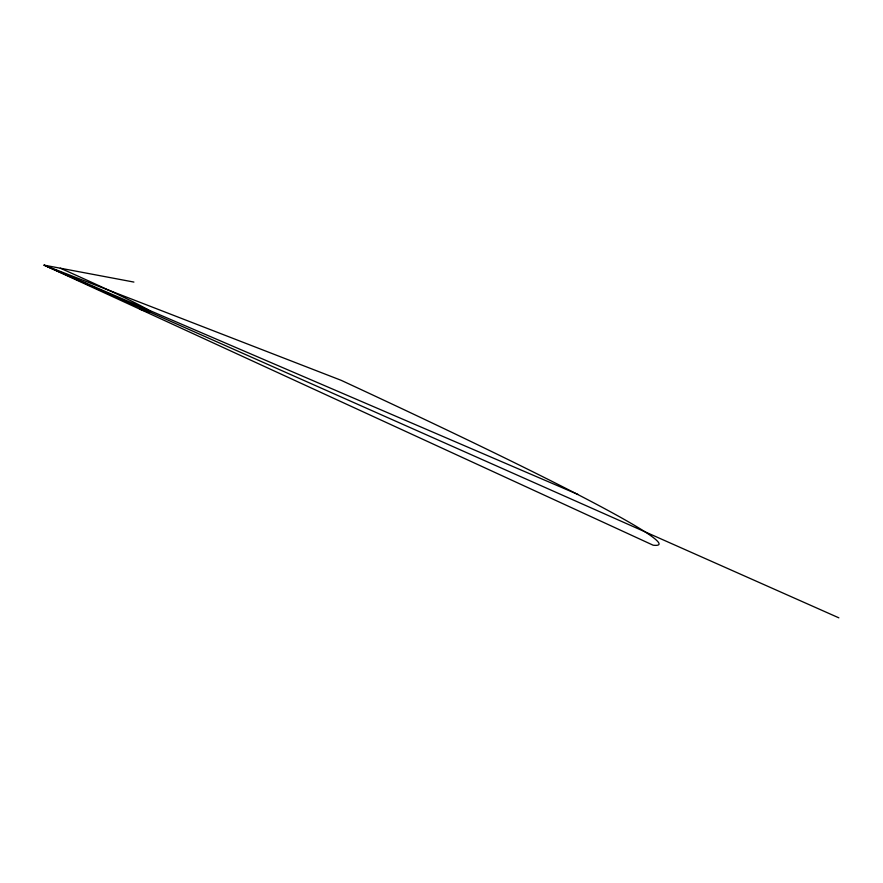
<?xml version="1.0" encoding="UTF-8"?>
<svg xmlns="http://www.w3.org/2000/svg" width="883" height="883" viewBox="0 0 883 883"><rect width="100%" height="100%" fill="white"/><g stroke="black" fill="none" stroke-linecap="round" stroke-linejoin="round"><path stroke-width="1.32" d="M838.85 617.835L44.15 265.165L341.136 380.308A744.071 27.009 23.6 0 1 653.133 545.197L44.15 265.165L133.907 282.074M44.15 265.165L578.111 494.513M60.32 268.211A117.318 3.985 23.6 0 1 108.267 290.021M147.362 309.491A118.024 4.018 23.6 0 1 139.922 309.205M108.962 290.286A118.675 4.04 23.6 0 1 147.914 309.723"/></g></svg>
